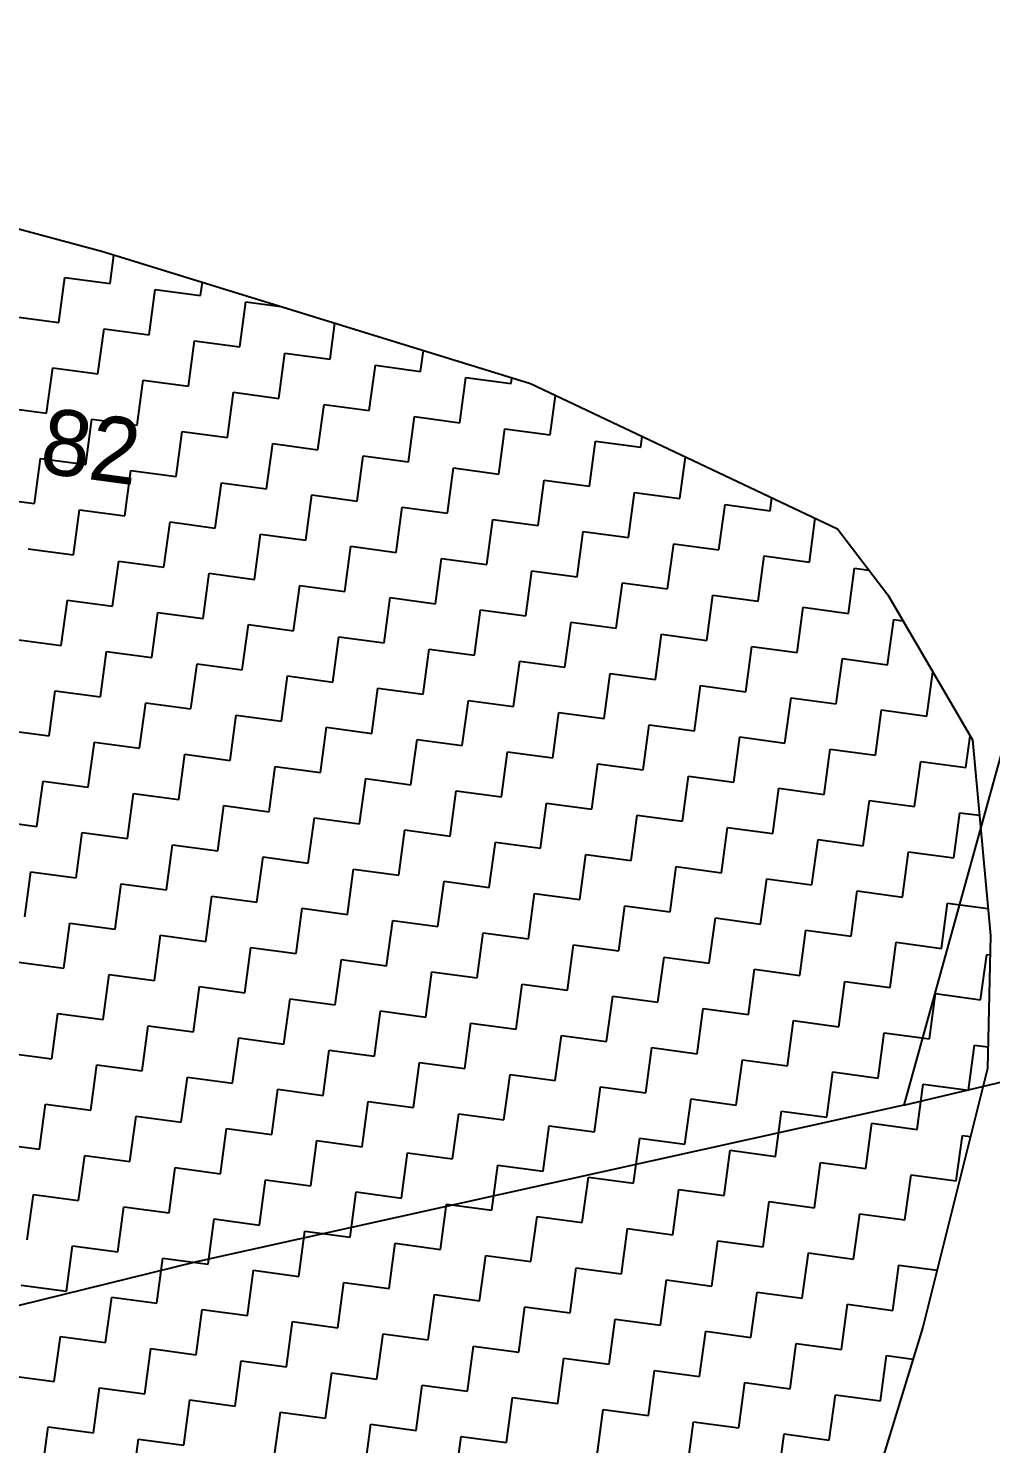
# Model space of a CAD drawing. Header units: metres. Extents: x 291974 to 293244, y 2020596 to 2023640.
# Drawn here: x 292414.4 to 292467.1, y 2020645 to 2020722.5 of the extents above; entities that cross this region are included whole.
import ezdxf
from ezdxf.enums import TextEntityAlignment as Align

# ---------------------------------------------------------------- set-up
doc = ezdxf.new("R2010")
doc.units = ezdxf.units.M
doc.header["$MEASUREMENT"] = 0
for name, color, linetype in [('POLY_HATCH', 12, 'Continuous'), ('POLY_PARCEL', 6, 'Continuous'), ('TEXT_PARCEL', 7, 'Continuous')]:
    doc.layers.add(name, color=color, linetype=linetype)
doc.styles.add('TEXT_MAP', font='')
doc.styles.get('TEXT_MAP').set_extended_font_data('Kruti Dev 050')

msp = doc.modelspace()

# ---------------------------------------------------------------- linework, layer by layer
at = {"layer": 'POLY_HATCH'}
for p, q in [((292400.38, 2020715.165), (292418.431, 2020710.293)), ((292418.431, 2020710.293), (292441.859, 2020703.071)), ((292441.859, 2020703.071), (292458.681, 2020695.113)), ((292458.681, 2020695.113), (292461.446, 2020691.489)), ((292461.446, 2020691.489), (292466.07, 2020683.549)), ((292466.07, 2020683.549), (292467.068, 2020672.847)), ((292467.068, 2020672.847), (292466.898, 2020665.553)), ((292466.898, 2020665.553), (292463.363, 2020651.397)), ((292463.363, 2020651.397), (292459.03, 2020637.349))]:
    msp.add_line(p, q, dxfattribs=at)
at = {"layer": 'POLY_HATCH', "linetype": 'Continuous'}
for p, q in [((292418.838, 2020708.545), (292419.048, 2020710.103)), ((292416.026, 2020706.401), (292416.36, 2020708.879)), ((292416.36, 2020708.879), (292418.838, 2020708.545)), ((292420.981, 2020705.733), (292421.315, 2020708.211)), ((292421.315, 2020708.211), (292423.793, 2020707.877)), ((292423.793, 2020707.877), (292423.892, 2020708.61)), ((292425.936, 2020705.066), (292426.27, 2020707.543)), ((292426.27, 2020707.543), (292428.192, 2020707.284)), ((292413.549, 2020706.735), (292416.026, 2020706.401)), ((292418.17, 2020703.59), (292418.504, 2020706.067)), ((292418.504, 2020706.067), (292420.981, 2020705.733)), ((292430.892, 2020704.398), (292431.157, 2020706.37)), ((292423.125, 2020702.922), (292423.459, 2020705.399)), ((292423.459, 2020705.399), (292425.936, 2020705.066)), ((292428.08, 2020702.254), (292428.414, 2020704.732)), ((292428.414, 2020704.732), (292430.892, 2020704.398)), ((292435.847, 2020703.73), (292436.001, 2020704.877)), ((292415.358, 2020701.446), (292415.692, 2020703.924)), ((292415.692, 2020703.924), (292418.17, 2020703.59)), ((292433.035, 2020701.586), (292433.369, 2020704.064)), ((292433.369, 2020704.064), (292435.847, 2020703.73)), ((292420.313, 2020700.778), (292420.647, 2020703.256)), ((292420.647, 2020703.256), (292423.125, 2020702.922)), ((292437.99, 2020700.918), (292438.324, 2020703.396)), ((292438.324, 2020703.396), (292440.802, 2020703.062)), ((292440.802, 2020703.062), (292440.845, 2020703.383)), ((292425.269, 2020700.11), (292425.602, 2020702.588)), ((292425.602, 2020702.588), (292428.08, 2020702.254)), ((292442.945, 2020700.25), (292443.238, 2020702.419)), ((292412.881, 2020701.78), (292415.358, 2020701.446)), ((292430.224, 2020699.443), (292430.558, 2020701.92)), ((292430.558, 2020701.92), (292433.035, 2020701.586)), ((292435.179, 2020698.775), (292435.513, 2020701.252)), ((292435.513, 2020701.252), (292437.99, 2020700.918)), ((292417.502, 2020698.635), (292417.836, 2020701.112)), ((292417.836, 2020701.112), (292420.313, 2020700.778)), ((292440.134, 2020698.107), (292440.468, 2020700.584)), ((292440.468, 2020700.584), (292442.945, 2020700.25)), ((292422.457, 2020697.967), (292422.791, 2020700.444)), ((292422.791, 2020700.444), (292425.269, 2020700.11)), ((292427.412, 2020697.299), (292427.746, 2020699.776)), ((292427.746, 2020699.776), (292430.224, 2020699.443)), ((292445.089, 2020697.439), (292445.423, 2020699.916)), ((292445.423, 2020699.916), (292447.901, 2020699.582)), ((292447.901, 2020699.582), (292447.98, 2020700.175)), ((292414.69, 2020696.491), (292415.024, 2020698.969)), ((292415.024, 2020698.969), (292417.502, 2020698.635)), ((292432.367, 2020696.631), (292432.701, 2020699.109)), ((292432.701, 2020699.109), (292435.179, 2020698.775)), ((292450.044, 2020696.771), (292450.352, 2020699.053)), ((292419.645, 2020695.823), (292419.979, 2020698.301)), ((292419.979, 2020698.301), (292422.457, 2020697.967)), ((292437.322, 2020695.963), (292437.656, 2020698.441)), ((292437.656, 2020698.441), (292440.134, 2020698.107)), ((292424.601, 2020695.155), (292424.935, 2020697.633)), ((292424.935, 2020697.633), (292427.412, 2020697.299)), ((292442.278, 2020695.295), (292442.611, 2020697.773)), ((292442.611, 2020697.773), (292445.089, 2020697.439)), ((292412.213, 2020696.825), (292414.69, 2020696.491)), ((292429.556, 2020694.487), (292429.89, 2020696.965)), ((292429.89, 2020696.965), (292432.367, 2020696.631)), ((292447.233, 2020694.627), (292447.567, 2020697.105)), ((292447.567, 2020697.105), (292450.044, 2020696.771)), ((292454.999, 2020696.103), (292455.095, 2020696.81)), ((292416.834, 2020693.68), (292417.168, 2020696.157)), ((292417.168, 2020696.157), (292419.645, 2020695.823)), ((292434.511, 2020693.819), (292434.845, 2020696.297)), ((292434.845, 2020696.297), (292437.322, 2020695.963)), ((292452.188, 2020693.959), (292452.522, 2020696.437)), ((292452.522, 2020696.437), (292454.999, 2020696.103)), ((292421.789, 2020693.012), (292422.123, 2020695.489)), ((292422.123, 2020695.489), (292424.601, 2020695.155)), ((292439.466, 2020693.152), (292439.8, 2020695.629)), ((292439.8, 2020695.629), (292442.278, 2020695.295)), ((292457.143, 2020693.292), (292457.466, 2020695.688)), ((292426.744, 2020692.344), (292427.078, 2020694.821)), ((292427.078, 2020694.821), (292429.556, 2020694.487)), ((292444.421, 2020692.484), (292444.755, 2020694.961)), ((292444.755, 2020694.961), (292447.233, 2020694.627)), ((292449.376, 2020691.816), (292449.71, 2020694.293)), ((292449.71, 2020694.293), (292452.188, 2020693.959)), ((292414.356, 2020694.013), (292416.834, 2020693.68)), ((292431.699, 2020691.676), (292432.033, 2020694.153)), ((292432.033, 2020694.153), (292434.511, 2020693.819)), ((292436.655, 2020691.008), (292436.988, 2020693.486)), ((292436.988, 2020693.486), (292439.466, 2020693.152)), ((292454.331, 2020691.148), (292454.665, 2020693.626)), ((292454.665, 2020693.626), (292457.143, 2020693.292)), ((292418.978, 2020690.868), (292419.312, 2020693.346)), ((292419.312, 2020693.346), (292421.789, 2020693.012)), ((292441.61, 2020690.34), (292441.944, 2020692.818)), ((292441.944, 2020692.818), (292444.421, 2020692.484)), ((292459.287, 2020690.48), (292459.621, 2020692.958)), ((292459.621, 2020692.958), (292460.407, 2020692.852)), ((292423.933, 2020690.2), (292424.267, 2020692.678)), ((292424.267, 2020692.678), (292426.744, 2020692.344)), ((292428.888, 2020689.532), (292429.222, 2020692.01)), ((292429.222, 2020692.01), (292431.699, 2020691.676)), ((292446.565, 2020689.672), (292446.899, 2020692.15)), ((292446.899, 2020692.15), (292449.376, 2020691.816)), ((292416.166, 2020688.724), (292416.5, 2020691.202)), ((292416.5, 2020691.202), (292418.978, 2020690.868)), ((292433.843, 2020688.864), (292434.177, 2020691.342)), ((292434.177, 2020691.342), (292436.655, 2020691.008)), ((292451.52, 2020689.004), (292451.854, 2020691.482)), ((292451.854, 2020691.482), (292454.331, 2020691.148)), ((292421.121, 2020688.056), (292421.455, 2020690.534)), ((292421.455, 2020690.534), (292423.933, 2020690.2)), ((292438.798, 2020688.196), (292439.132, 2020690.674)), ((292439.132, 2020690.674), (292441.61, 2020690.34)), ((292456.475, 2020688.336), (292456.809, 2020690.814)), ((292456.809, 2020690.814), (292459.287, 2020690.48)), ((292426.076, 2020687.389), (292426.41, 2020689.866)), ((292426.41, 2020689.866), (292428.888, 2020689.532)), ((292443.753, 2020687.529), (292444.087, 2020690.006)), ((292444.087, 2020690.006), (292446.565, 2020689.672)), ((292461.43, 2020687.669), (292461.764, 2020690.146)), ((292461.764, 2020690.146), (292462.268, 2020690.078)), ((292413.689, 2020689.058), (292416.166, 2020688.724)), ((292431.032, 2020686.721), (292431.365, 2020689.198)), ((292431.365, 2020689.198), (292433.843, 2020688.864)), ((292448.708, 2020686.861), (292449.042, 2020689.338)), ((292449.042, 2020689.338), (292451.52, 2020689.004)), ((292418.31, 2020685.913), (292418.644, 2020688.39)), ((292418.644, 2020688.39), (292421.121, 2020688.056)), ((292435.987, 2020686.053), (292436.321, 2020688.53)), ((292436.321, 2020688.53), (292438.798, 2020688.196)), ((292453.664, 2020686.193), (292453.998, 2020688.67)), ((292453.998, 2020688.67), (292456.475, 2020688.336)), ((292423.265, 2020685.245), (292423.599, 2020687.723)), ((292423.599, 2020687.723), (292426.076, 2020687.389)), ((292440.942, 2020685.385), (292441.276, 2020687.863)), ((292441.276, 2020687.863), (292443.753, 2020687.529)), ((292458.619, 2020685.525), (292458.953, 2020688.003)), ((292458.953, 2020688.003), (292461.43, 2020687.669)), ((292428.22, 2020684.577), (292428.554, 2020687.055)), ((292428.554, 2020687.055), (292431.032, 2020686.721)), ((292445.897, 2020684.717), (292446.231, 2020687.195)), ((292446.231, 2020687.195), (292448.708, 2020686.861)), ((292450.852, 2020684.049), (292451.186, 2020686.527)), ((292451.186, 2020686.527), (292453.664, 2020686.193)), ((292463.574, 2020684.857), (292463.9, 2020687.276)), ((292415.498, 2020683.769), (292415.832, 2020686.247)), ((292415.832, 2020686.247), (292418.31, 2020685.913)), ((292433.175, 2020683.909), (292433.509, 2020686.387)), ((292433.509, 2020686.387), (292435.987, 2020686.053)), ((292455.807, 2020683.381), (292456.141, 2020685.859)), ((292456.141, 2020685.859), (292458.619, 2020685.525)), ((292420.453, 2020683.101), (292420.787, 2020685.579)), ((292420.787, 2020685.579), (292423.265, 2020685.245)), ((292438.13, 2020683.241), (292438.464, 2020685.719)), ((292438.464, 2020685.719), (292440.942, 2020685.385)), ((292443.085, 2020682.573), (292443.419, 2020685.051)), ((292443.419, 2020685.051), (292445.897, 2020684.717)), ((292460.762, 2020682.713), (292461.096, 2020685.191)), ((292461.096, 2020685.191), (292463.574, 2020684.857)), ((292425.408, 2020682.433), (292425.742, 2020684.911)), ((292425.742, 2020684.911), (292428.22, 2020684.577)), ((292430.364, 2020681.766), (292430.698, 2020684.243)), ((292430.698, 2020684.243), (292433.175, 2020683.909)), ((292448.041, 2020681.906), (292448.374, 2020684.383)), ((292448.374, 2020684.383), (292450.852, 2020684.049)), ((292413.021, 2020684.103), (292415.498, 2020683.769)), ((292417.642, 2020680.958), (292417.976, 2020683.435)), ((292417.976, 2020683.435), (292420.453, 2020683.101)), ((292435.319, 2020681.098), (292435.653, 2020683.575)), ((292435.653, 2020683.575), (292438.13, 2020683.241)), ((292452.996, 2020681.238), (292453.33, 2020683.715)), ((292453.33, 2020683.715), (292455.807, 2020683.381)), ((292465.717, 2020682.046), (292465.948, 2020683.758)), ((292422.597, 2020680.29), (292422.931, 2020682.767)), ((292422.931, 2020682.767), (292425.408, 2020682.433)), ((292440.274, 2020680.43), (292440.608, 2020682.907)), ((292440.608, 2020682.907), (292443.085, 2020682.573)), ((292457.951, 2020680.57), (292458.285, 2020683.047)), ((292458.285, 2020683.047), (292460.762, 2020682.713)), ((292427.552, 2020679.622), (292427.886, 2020682.1)), ((292427.886, 2020682.1), (292430.364, 2020681.766)), ((292445.229, 2020679.762), (292445.563, 2020682.239)), ((292445.563, 2020682.239), (292448.041, 2020681.906)), ((292462.906, 2020679.902), (292463.24, 2020682.379)), ((292463.24, 2020682.379), (292465.717, 2020682.046)), ((292414.83, 2020678.814), (292415.164, 2020681.292)), ((292415.164, 2020681.292), (292417.642, 2020680.958)), ((292432.507, 2020678.954), (292432.841, 2020681.432)), ((292432.841, 2020681.432), (292435.319, 2020681.098)), ((292450.184, 2020679.094), (292450.518, 2020681.572)), ((292450.518, 2020681.572), (292452.996, 2020681.238)), ((292419.785, 2020678.146), (292420.119, 2020680.624)), ((292420.119, 2020680.624), (292422.597, 2020680.29)), ((292437.462, 2020678.286), (292437.796, 2020680.764)), ((292437.796, 2020680.764), (292440.274, 2020680.43)), ((292455.139, 2020678.426), (292455.473, 2020680.904)), ((292455.473, 2020680.904), (292457.951, 2020680.57)), ((292424.741, 2020677.478), (292425.075, 2020679.956)), ((292425.075, 2020679.956), (292427.552, 2020679.622)), ((292442.418, 2020677.618), (292442.751, 2020680.096)), ((292442.751, 2020680.096), (292445.229, 2020679.762)), ((292460.094, 2020677.758), (292460.428, 2020680.236)), ((292460.428, 2020680.236), (292462.906, 2020679.902)), ((292465.05, 2020677.09), (292465.384, 2020679.568)), ((292465.384, 2020679.568), (292466.455, 2020679.424)), ((292412.353, 2020679.148), (292414.83, 2020678.814)), ((292429.696, 2020676.81), (292430.03, 2020679.288)), ((292430.03, 2020679.288), (292432.507, 2020678.954)), ((292447.373, 2020676.95), (292447.707, 2020679.428)), ((292447.707, 2020679.428), (292450.184, 2020679.094)), ((292452.328, 2020676.283), (292452.662, 2020678.76)), ((292452.662, 2020678.76), (292455.139, 2020678.426)), ((292416.974, 2020676.003), (292417.308, 2020678.48)), ((292417.308, 2020678.48), (292419.785, 2020678.146)), ((292434.651, 2020676.143), (292434.985, 2020678.62)), ((292434.985, 2020678.62), (292437.462, 2020678.286)), ((292457.283, 2020675.615), (292457.617, 2020678.092)), ((292457.617, 2020678.092), (292460.094, 2020677.758)), ((292421.929, 2020675.335), (292422.263, 2020677.812)), ((292422.263, 2020677.812), (292424.741, 2020677.478)), ((292439.606, 2020675.475), (292439.94, 2020677.952)), ((292439.94, 2020677.952), (292442.418, 2020677.618)), ((292444.561, 2020674.807), (292444.895, 2020677.284)), ((292444.895, 2020677.284), (292447.373, 2020676.95)), ((292462.238, 2020674.947), (292462.572, 2020677.424)), ((292462.572, 2020677.424), (292465.05, 2020677.09)), ((292426.884, 2020674.667), (292427.218, 2020677.144)), ((292427.218, 2020677.144), (292429.696, 2020676.81)), ((292431.839, 2020673.999), (292432.173, 2020676.476)), ((292432.173, 2020676.476), (292434.651, 2020676.143)), ((292449.516, 2020674.139), (292449.85, 2020676.616)), ((292449.85, 2020676.616), (292452.328, 2020676.283)), ((292414.162, 2020673.859), (292414.496, 2020676.337)), ((292414.496, 2020676.337), (292416.974, 2020676.003)), ((292419.118, 2020673.191), (292419.452, 2020675.669)), ((292419.452, 2020675.669), (292421.929, 2020675.335)), ((292436.795, 2020673.331), (292437.128, 2020675.809)), ((292437.128, 2020675.809), (292439.606, 2020675.475)), ((292454.471, 2020673.471), (292454.805, 2020675.949)), ((292454.805, 2020675.949), (292457.283, 2020675.615)), ((292424.073, 2020672.523), (292424.407, 2020675.001)), ((292424.407, 2020675.001), (292426.884, 2020674.667)), ((292441.75, 2020672.663), (292442.084, 2020675.141)), ((292442.084, 2020675.141), (292444.561, 2020674.807)), ((292459.427, 2020672.803), (292459.761, 2020675.281)), ((292459.761, 2020675.281), (292462.238, 2020674.947)), ((292429.028, 2020671.855), (292429.362, 2020674.333)), ((292429.362, 2020674.333), (292431.839, 2020673.999)), ((292446.705, 2020671.995), (292447.039, 2020674.473)), ((292447.039, 2020674.473), (292449.516, 2020674.139)), ((292464.382, 2020672.135), (292464.716, 2020674.613)), ((292464.716, 2020674.613), (292466.931, 2020674.314)), ((292416.306, 2020671.047), (292416.64, 2020673.525)), ((292416.64, 2020673.525), (292419.118, 2020673.191)), ((292433.983, 2020671.187), (292434.317, 2020673.665)), ((292434.317, 2020673.665), (292436.795, 2020673.331)), ((292451.66, 2020671.327), (292451.994, 2020673.805)), ((292451.994, 2020673.805), (292454.471, 2020673.471)), ((292421.261, 2020670.38), (292421.595, 2020672.857)), ((292421.595, 2020672.857), (292424.073, 2020672.523)), ((292438.938, 2020670.52), (292439.272, 2020672.997)), ((292439.272, 2020672.997), (292441.75, 2020672.663)), ((292456.615, 2020670.66), (292456.949, 2020673.137)), ((292456.949, 2020673.137), (292459.427, 2020672.803)), ((292426.216, 2020669.712), (292426.55, 2020672.189)), ((292426.55, 2020672.189), (292429.028, 2020671.855)), ((292443.893, 2020669.852), (292444.227, 2020672.329)), ((292444.227, 2020672.329), (292446.705, 2020671.995)), ((292461.57, 2020669.992), (292461.904, 2020672.469)), ((292461.904, 2020672.469), (292464.382, 2020672.135)), ((292466.525, 2020669.324), (292466.859, 2020671.801)), ((292466.859, 2020671.801), (292467.043, 2020671.777)), ((292413.828, 2020671.381), (292416.306, 2020671.047)), ((292431.171, 2020669.044), (292431.505, 2020671.521)), ((292431.505, 2020671.521), (292433.983, 2020671.187)), ((292448.848, 2020669.184), (292449.182, 2020671.661)), ((292449.182, 2020671.661), (292451.66, 2020671.327)), ((292418.45, 2020668.236), (292418.784, 2020670.713)), ((292418.784, 2020670.713), (292421.261, 2020670.38)), ((292436.127, 2020668.376), (292436.461, 2020670.853)), ((292436.461, 2020670.853), (292438.938, 2020670.52)), ((292453.804, 2020668.516), (292454.137, 2020670.993)), ((292454.137, 2020670.993), (292456.615, 2020670.66)), ((292458.759, 2020667.848), (292459.093, 2020670.326)), ((292459.093, 2020670.326), (292461.57, 2020669.992)), ((292423.405, 2020667.568), (292423.739, 2020670.046)), ((292423.739, 2020670.046), (292426.216, 2020669.712)), ((292441.082, 2020667.708), (292441.416, 2020670.186)), ((292441.416, 2020670.186), (292443.893, 2020669.852)), ((292446.037, 2020667.04), (292446.371, 2020669.518)), ((292446.371, 2020669.518), (292448.848, 2020669.184)), ((292463.714, 2020667.18), (292464.048, 2020669.658)), ((292464.048, 2020669.658), (292466.525, 2020669.324)), ((292428.36, 2020666.9), (292428.694, 2020669.378)), ((292428.694, 2020669.378), (292431.171, 2020669.044)), ((292433.315, 2020666.232), (292433.649, 2020668.71)), ((292433.649, 2020668.71), (292436.127, 2020668.376)), ((292450.992, 2020666.372), (292451.326, 2020668.85)), ((292451.326, 2020668.85), (292453.804, 2020668.516)), ((292415.638, 2020666.092), (292415.972, 2020668.57)), ((292415.972, 2020668.57), (292418.45, 2020668.236)), ((292438.27, 2020665.564), (292438.604, 2020668.042)), ((292438.604, 2020668.042), (292441.082, 2020667.708)), ((292455.947, 2020665.704), (292456.281, 2020668.182)), ((292456.281, 2020668.182), (292458.759, 2020667.848)), ((292420.593, 2020665.424), (292420.927, 2020667.902)), ((292420.927, 2020667.902), (292423.405, 2020667.568)), ((292425.548, 2020664.757), (292425.882, 2020667.234)), ((292425.882, 2020667.234), (292428.36, 2020666.9)), ((292443.225, 2020664.897), (292443.559, 2020667.374)), ((292443.559, 2020667.374), (292446.037, 2020667.04)), ((292460.902, 2020665.036), (292461.236, 2020667.514)), ((292461.236, 2020667.514), (292463.714, 2020667.18)), ((292413.161, 2020666.426), (292415.638, 2020666.092)), ((292430.504, 2020664.089), (292430.838, 2020666.566)), ((292430.838, 2020666.566), (292433.315, 2020666.232)), ((292448.181, 2020664.229), (292448.514, 2020666.706)), ((292448.514, 2020666.706), (292450.992, 2020666.372)), ((292465.857, 2020664.369), (292466.191, 2020666.846)), ((292466.191, 2020666.846), (292466.926, 2020666.747)), ((292417.782, 2020663.281), (292418.116, 2020665.758)), ((292418.116, 2020665.758), (292420.593, 2020665.424)), ((292435.459, 2020663.421), (292435.793, 2020665.898)), ((292435.793, 2020665.898), (292438.27, 2020665.564)), ((292453.136, 2020663.561), (292453.47, 2020666.038)), ((292453.47, 2020666.038), (292455.947, 2020665.704)), ((292422.737, 2020662.613), (292423.071, 2020665.09)), ((292423.071, 2020665.09), (292425.548, 2020664.757)), ((292440.414, 2020662.753), (292440.748, 2020665.23)), ((292440.748, 2020665.23), (292443.225, 2020664.897)), ((292458.091, 2020662.893), (292458.425, 2020665.37)), ((292458.425, 2020665.37), (292460.902, 2020665.036)), ((292427.692, 2020661.945), (292428.026, 2020664.423)), ((292428.026, 2020664.423), (292430.504, 2020664.089)), ((292445.369, 2020662.085), (292445.703, 2020664.563)), ((292445.703, 2020664.563), (292448.181, 2020664.229)), ((292463.046, 2020662.225), (292463.38, 2020664.703)), ((292463.38, 2020664.703), (292465.857, 2020664.369)), ((292414.97, 2020661.137), (292415.304, 2020663.615)), ((292415.304, 2020663.615), (292417.782, 2020663.281)), ((292432.647, 2020661.277), (292432.981, 2020663.755)), ((292432.981, 2020663.755), (292435.459, 2020663.421)), ((292450.324, 2020661.417), (292450.658, 2020663.895)), ((292450.658, 2020663.895), (292453.136, 2020663.561)), ((292419.925, 2020660.469), (292420.259, 2020662.947)), ((292420.259, 2020662.947), (292422.737, 2020662.613)), ((292437.602, 2020660.609), (292437.936, 2020663.087)), ((292437.936, 2020663.087), (292440.414, 2020662.753)), ((292455.279, 2020660.749), (292455.613, 2020663.227)), ((292455.613, 2020663.227), (292458.091, 2020662.893)), ((292460.234, 2020660.081), (292460.568, 2020662.559)), ((292460.568, 2020662.559), (292463.046, 2020662.225)), ((292424.881, 2020659.801), (292425.215, 2020662.279)), ((292425.215, 2020662.279), (292427.692, 2020661.945)), ((292442.558, 2020659.941), (292442.891, 2020662.419)), ((292442.891, 2020662.419), (292445.369, 2020662.085)), ((292447.513, 2020659.273), (292447.847, 2020661.751)), ((292447.847, 2020661.751), (292450.324, 2020661.417)), ((292465.19, 2020659.413), (292465.524, 2020661.891)), ((292465.524, 2020661.891), (292465.969, 2020661.831)), ((292412.493, 2020661.471), (292414.97, 2020661.137)), ((292429.836, 2020659.134), (292430.17, 2020661.611)), ((292430.17, 2020661.611), (292432.647, 2020661.277)), ((292434.791, 2020658.466), (292435.125, 2020660.943)), ((292435.125, 2020660.943), (292437.602, 2020660.609)), ((292452.468, 2020658.606), (292452.802, 2020661.083)), ((292452.802, 2020661.083), (292455.279, 2020660.749)), ((292417.114, 2020658.326), (292417.448, 2020660.803)), ((292417.448, 2020660.803), (292419.925, 2020660.469)), ((292439.746, 2020657.798), (292440.08, 2020660.275)), ((292440.08, 2020660.275), (292442.558, 2020659.941)), ((292457.423, 2020657.938), (292457.757, 2020660.415)), ((292457.757, 2020660.415), (292460.234, 2020660.081)), ((292422.069, 2020657.658), (292422.403, 2020660.135)), ((292422.403, 2020660.135), (292424.881, 2020659.801)), ((292427.024, 2020656.99), (292427.358, 2020659.467)), ((292427.358, 2020659.467), (292429.836, 2020659.134)), ((292444.701, 2020657.13), (292445.035, 2020659.607)), ((292445.035, 2020659.607), (292447.513, 2020659.273)), ((292462.378, 2020657.27), (292462.712, 2020659.747)), ((292462.712, 2020659.747), (292465.19, 2020659.413)), ((292414.302, 2020656.182), (292414.636, 2020658.66)), ((292414.636, 2020658.66), (292417.114, 2020658.326)), ((292431.979, 2020656.322), (292432.313, 2020658.8)), ((292432.313, 2020658.8), (292434.791, 2020658.466)), ((292449.656, 2020656.462), (292449.99, 2020658.94)), ((292449.99, 2020658.94), (292452.468, 2020658.606)), ((292419.258, 2020655.514), (292419.592, 2020657.992)), ((292419.592, 2020657.992), (292422.069, 2020657.658)), ((292436.934, 2020655.654), (292437.268, 2020658.132)), ((292437.268, 2020658.132), (292439.746, 2020657.798)), ((292454.611, 2020655.794), (292454.945, 2020658.272)), ((292454.945, 2020658.272), (292457.423, 2020657.938)), ((292424.213, 2020654.846), (292424.547, 2020657.324)), ((292424.547, 2020657.324), (292427.024, 2020656.99)), ((292441.89, 2020654.986), (292442.224, 2020657.464)), ((292442.224, 2020657.464), (292444.701, 2020657.13)), ((292459.567, 2020655.126), (292459.901, 2020657.604)), ((292459.901, 2020657.604), (292462.378, 2020657.27)), ((292429.168, 2020654.178), (292429.502, 2020656.656)), ((292429.502, 2020656.656), (292431.979, 2020656.322)), ((292446.845, 2020654.318), (292447.179, 2020656.796)), ((292447.179, 2020656.796), (292449.656, 2020656.462)), ((292416.446, 2020653.371), (292416.78, 2020655.848)), ((292416.78, 2020655.848), (292419.258, 2020655.514)), ((292434.123, 2020653.51), (292434.457, 2020655.988)), ((292434.457, 2020655.988), (292436.934, 2020655.654)), ((292451.8, 2020653.65), (292452.134, 2020656.128)), ((292452.134, 2020656.128), (292454.611, 2020655.794)), ((292421.401, 2020652.703), (292421.735, 2020655.18)), ((292421.735, 2020655.18), (292424.213, 2020654.846)), ((292439.078, 2020652.843), (292439.412, 2020655.32)), ((292439.412, 2020655.32), (292441.89, 2020654.986)), ((292456.755, 2020652.983), (292457.089, 2020655.46)), ((292457.089, 2020655.46), (292459.567, 2020655.126)), ((292461.71, 2020652.315), (292462.044, 2020654.792)), ((292462.044, 2020654.792), (292464.14, 2020654.51)), ((292426.356, 2020652.035), (292426.69, 2020654.512)), ((292426.69, 2020654.512), (292429.168, 2020654.178)), ((292444.033, 2020652.175), (292444.367, 2020654.652)), ((292444.367, 2020654.652), (292446.845, 2020654.318)), ((292448.988, 2020651.507), (292449.322, 2020653.984)), ((292449.322, 2020653.984), (292451.8, 2020653.65)), ((292413.968, 2020653.704), (292416.446, 2020653.371)), ((292431.311, 2020651.367), (292431.645, 2020653.844)), ((292431.645, 2020653.844), (292434.123, 2020653.51)), ((292453.944, 2020650.839), (292454.277, 2020653.317)), ((292454.277, 2020653.317), (292456.755, 2020652.983)), ((292418.59, 2020650.559), (292418.924, 2020653.037)), ((292418.924, 2020653.037), (292421.401, 2020652.703)), ((292436.267, 2020650.699), (292436.601, 2020653.177)), ((292436.601, 2020653.177), (292439.078, 2020652.843)), ((292441.222, 2020650.031), (292441.556, 2020652.509)), ((292441.556, 2020652.509), (292444.033, 2020652.175)), ((292458.899, 2020650.171), (292459.233, 2020652.649)), ((292459.233, 2020652.649), (292461.71, 2020652.315)), ((292423.545, 2020649.891), (292423.879, 2020652.369)), ((292423.879, 2020652.369), (292426.356, 2020652.035)), ((292428.5, 2020649.223), (292428.834, 2020651.701)), ((292428.834, 2020651.701), (292431.311, 2020651.367)), ((292446.177, 2020649.363), (292446.511, 2020651.841)), ((292446.511, 2020651.841), (292448.988, 2020651.507)), ((292415.778, 2020648.415), (292416.112, 2020650.893)), ((292416.112, 2020650.893), (292418.59, 2020650.559)), ((292433.455, 2020648.555), (292433.789, 2020651.033)), ((292433.789, 2020651.033), (292436.267, 2020650.699)), ((292451.132, 2020648.695), (292451.466, 2020651.173)), ((292451.466, 2020651.173), (292453.944, 2020650.839)), ((292420.733, 2020647.747), (292421.067, 2020650.225)), ((292421.067, 2020650.225), (292423.545, 2020649.891)), ((292438.41, 2020647.887), (292438.744, 2020650.365)), ((292438.744, 2020650.365), (292441.222, 2020650.031)), ((292456.087, 2020648.027), (292456.421, 2020650.505)), ((292456.421, 2020650.505), (292458.899, 2020650.171)), ((292425.688, 2020647.08), (292426.022, 2020649.557)), ((292426.022, 2020649.557), (292428.5, 2020649.223)), ((292443.365, 2020647.22), (292443.699, 2020649.697)), ((292443.699, 2020649.697), (292446.177, 2020649.363)), ((292461.042, 2020647.36), (292461.376, 2020649.837)), ((292461.376, 2020649.837), (292462.822, 2020649.642)), ((292413.301, 2020648.749), (292415.778, 2020648.415)), ((292430.644, 2020646.412), (292430.978, 2020648.889)), ((292430.978, 2020648.889), (292433.455, 2020648.555)), ((292448.321, 2020646.552), (292448.654, 2020649.029)), ((292448.654, 2020649.029), (292451.132, 2020648.695)), ((292417.922, 2020645.604), (292418.256, 2020648.081)), ((292418.256, 2020648.081), (292420.733, 2020647.747)), ((292435.599, 2020645.744), (292435.933, 2020648.221)), ((292435.933, 2020648.221), (292438.41, 2020647.887)), ((292453.276, 2020645.884), (292453.61, 2020648.361)), ((292453.61, 2020648.361), (292456.087, 2020648.027)), ((292422.877, 2020644.936), (292423.211, 2020647.414)), ((292423.211, 2020647.414), (292425.688, 2020647.08)), ((292440.554, 2020645.076), (292440.888, 2020647.554)), ((292440.888, 2020647.554), (292443.365, 2020647.22)), ((292458.231, 2020645.216), (292458.565, 2020647.694)), ((292458.565, 2020647.694), (292461.042, 2020647.36)), ((292427.832, 2020644.268), (292428.166, 2020646.746)), ((292428.166, 2020646.746), (292430.644, 2020646.412)), ((292445.509, 2020644.408), (292445.843, 2020646.886)), ((292445.843, 2020646.886), (292448.321, 2020646.552)), ((292450.464, 2020643.74), (292450.798, 2020646.218)), ((292450.798, 2020646.218), (292453.276, 2020645.884)), ((292415.11, 2020643.46), (292415.444, 2020645.938)), ((292415.444, 2020645.938), (292417.922, 2020645.604)), ((292432.787, 2020643.6), (292433.121, 2020646.078)), ((292433.121, 2020646.078), (292435.599, 2020645.744)), ((292455.419, 2020643.072), (292455.753, 2020645.55)), ((292455.753, 2020645.55), (292458.231, 2020645.216)), ((292420.065, 2020642.792), (292420.399, 2020645.27)), ((292420.399, 2020645.27), (292422.877, 2020644.936)), ((292437.742, 2020642.932), (292438.076, 2020645.41)), ((292438.076, 2020645.41), (292440.554, 2020645.076))]:
    msp.add_line(p, q, dxfattribs=at)
at = {"layer": 'POLY_PARCEL'}
for p, q in [((292478.625, 2020722.516), (292462.324, 2020663.551)), ((292462.324, 2020663.551), (292497.8, 2020672.023)), ((292462.324, 2020663.551), (292423.564, 2020654.977)), ((292423.564, 2020654.977), (292385.423, 2020645.594))]:
    msp.add_line(p, q, dxfattribs=at)

# ---------------------------------------------------------------- texts
at = {"layer": 'TEXT_PARCEL', "style": 'TEXT_MAP'}
msp.add_text('82', height=3.6, rotation=352.32361, dxfattribs=at).set_placement((292417.79, 2020699.629), align=Align.MIDDLE)

doc.saveas('drawing.dxf')
